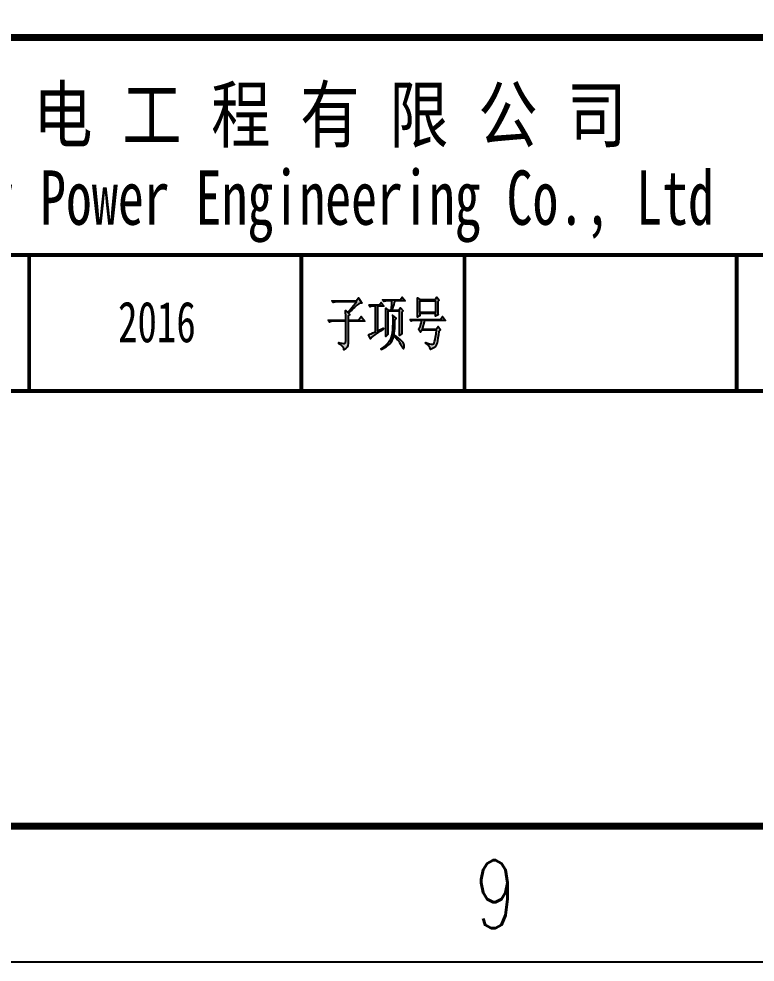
# Model space of a CAD drawing. Header units: inches. Extents: x -1 to 1337, y 7 to 953.
# Drawn here: x 1220.5 to 1274.6, y 7.3 to 76.7 of the extents above; entities that cross this region are included whole.
import ezdxf

# ---------------------------------------------------------------- set-up
doc = ezdxf.new("R2010")
doc.units = ezdxf.units.IN
doc.header["$MEASUREMENT"] = 0
for name, color, linetype in [('1', 7, 'Continuous'), ('内层矩形', 1, 'Continuous'), ('图框', 4, 'Continuous'), ('图框定位-中国核电工程有限公司', 1, 'Continuous'), ('图纸标题', 1, 'Continuous'), ('外层矩形', 1, 'Continuous'), ('子项号', 1, 'Continuous'), ('工程号', 1, 'Continuous')]:
    doc.layers.add(name, color=color, linetype=linetype)
doc.styles.add('HZ', font='txt_____.ttf', dxfattribs={"width": 0.7, "bigfont": 'HZTXT'})
doc.styles.add('宋体', font='', dxfattribs={"width": 0.7})
doc.styles.get('宋体').set_extended_font_data('SimSun')

# ---------------------------------------------------------------- blocks, each defined once
blk = doc.blocks.new('图签')
at = {"layer": '1'}
h = blk.add_hatch(color=7, dxfattribs=at)
h.paths.add_polyline_path([(-82.545, 35.486), (-82.545, 37.127), (-81.321, 37.127), (-81.592, 37.492), (-81.777, 37.207), (-82.545, 37.207), (-82.545, 37.525), (-82.417, 37.625), (-82.521, 37.724), (-82.398, 37.848), (-82.284, 37.957), (-82.175, 38.061), (-82.076, 38.151), (-81.981, 38.232), (-81.895, 38.308), (-81.748, 38.407), (-81.63, 38.455), (-81.544, 38.459), (-81.777, 38.844), (-81.943, 38.64), (-83.736, 38.64), (-83.641, 38.507), (-83.527, 38.545), (-83.408, 38.559), (-81.929, 38.559), (-82.569, 37.776), (-82.735, 37.924), (-82.721, 37.397), (-82.721, 37.207), (-84.006, 37.207), (-83.911, 37.074), (-83.793, 37.112), (-83.679, 37.127), (-82.721, 37.127), (-82.721, 35.708), (-82.749, 35.533), (-82.816, 35.49), (-82.896, 35.5), (-83.01, 35.514), (-83.162, 35.542), (-83.233, 35.557), (-83.233, 35.476), (-83.086, 35.395), (-82.972, 35.305), (-82.896, 35.201), (-82.853, 35.092), (-82.849, 35.04), (-82.721, 35.116), (-82.626, 35.215), (-82.569, 35.338)])
h.paths.add_polyline_path([(-79.619, 37.876), (-78.76, 37.876), (-78.76, 36.074), (-78.594, 36.206), (-78.599, 36.391), (-78.608, 36.742), (-78.608, 37.81), (-78.499, 37.909), (-78.689, 38.123), (-78.793, 37.957), (-79.32, 37.957), (-79.253, 38.175), (-79.196, 38.355), (-79.149, 38.502), (-79.111, 38.616), (-79.106, 38.625), (-78.362, 38.625), (-78.57, 38.91), (-78.722, 38.706), (-80.008, 38.706), (-79.913, 38.573), (-79.794, 38.611), (-79.68, 38.625), (-79.32, 38.625), (-79.329, 38.502), (-79.344, 38.341), (-79.367, 38.142), (-79.386, 37.957), (-79.609, 37.957), (-79.785, 38.09), (-79.78, 37.924), (-79.775, 37.753), (-79.775, 37.397), (-79.77, 37.212), (-79.77, 36.828), (-79.775, 36.633), (-79.775, 36.453), (-79.78, 36.282), (-79.78, 36.121), (-79.785, 36.007), (-79.619, 36.159)])
h.paths.add_polyline_path([(-80.174, 36.41), (-79.998, 36.524), (-79.946, 36.557), (-79.97, 36.624), (-80.392, 36.425), (-80.392, 38.241), (-79.922, 38.241), (-80.112, 38.507), (-80.249, 38.327), (-81.008, 38.327), (-80.914, 38.194), (-80.8, 38.232), (-80.681, 38.241), (-80.544, 38.241), (-80.544, 36.358), (-80.724, 36.273), (-80.861, 36.211), (-80.966, 36.169), (-81.032, 36.145), (-81.042, 36.14), (-80.904, 35.827), (-80.842, 35.931), (-80.762, 36.007), (-80.719, 36.04), (-80.653, 36.088), (-80.567, 36.15), (-80.458, 36.225), (-80.325, 36.311)])
h.paths.add_polyline_path([(-79.187, 36.026), (-79.168, 36.131), (-79.149, 36.263), (-79.135, 36.415), (-79.121, 36.595), (-79.116, 36.795), (-79.111, 37.013), (-79.106, 37.24), (-79.002, 37.359), (-79.272, 37.577), (-79.268, 37.388), (-79.268, 37.027), (-79.277, 36.676), (-79.282, 36.51), (-79.301, 36.306), (-79.334, 36.126), (-79.372, 35.965), (-79.424, 35.822), (-79.467, 35.723), (-79.529, 35.633), (-79.6, 35.542), (-79.69, 35.448), (-79.799, 35.353), (-79.922, 35.258), (-80.06, 35.163), (-80.145, 35.106), (-80.112, 35.059), (-79.965, 35.135), (-79.837, 35.21), (-79.723, 35.286), (-79.619, 35.357), (-79.529, 35.433), (-79.481, 35.476), (-79.386, 35.585), (-79.31, 35.713), (-79.244, 35.86)])
h.paths.add_polyline_path([(-78.722, 35.784), (-78.841, 35.884), (-78.988, 36.003), (-79.097, 36.093), (-79.121, 36.04), (-79.007, 35.893), (-78.907, 35.765), (-78.827, 35.656), (-78.77, 35.576), (-78.684, 35.438), (-78.608, 35.301), (-78.561, 35.21), (-78.485, 35.106), (-78.433, 35.205), (-78.428, 35.376), (-78.48, 35.523), (-78.499, 35.557), (-78.551, 35.618), (-78.623, 35.694)])
h.paths.add_polyline_path([(-75.947, 38.009), (-75.947, 38.573), (-75.857, 38.692), (-76.019, 38.891), (-76.123, 38.725), (-77.276, 38.725), (-77.451, 38.858), (-77.446, 38.687), (-77.442, 38.512), (-77.442, 37.791), (-77.446, 37.615), (-77.451, 37.449), (-77.451, 37.44), (-77.276, 37.525), (-77.276, 37.691), (-76.113, 37.691), (-76.113, 37.506), (-75.938, 37.61), (-75.943, 37.705), (-75.943, 37.838)])
h.paths.add_polyline_path([(-77.276, 38.64), (-76.113, 38.64), (-76.113, 37.776), (-77.276, 37.776)], flags=16)
h.paths.add_polyline_path([(-76.939, 37.174), (-75.388, 37.174), (-75.601, 37.473), (-75.748, 37.259), (-78.001, 37.259), (-77.906, 37.127), (-77.802, 37.174), (-77.138, 37.174), (-77.176, 36.984), (-77.214, 36.823), (-77.233, 36.776), (-77.309, 36.629), (-77.37, 36.557), (-77.233, 36.325), (-77.124, 36.477), (-76.052, 36.477), (-76.085, 36.197), (-76.118, 35.965), (-76.151, 35.78), (-76.189, 35.633), (-76.227, 35.538), (-76.265, 35.481), (-76.275, 35.476), (-76.346, 35.452), (-76.445, 35.452), (-76.564, 35.476), (-76.716, 35.523), (-76.844, 35.576), (-76.858, 35.509), (-76.716, 35.41), (-76.607, 35.305), (-76.536, 35.196), (-76.498, 35.082), (-76.498, 35.059), (-76.355, 35.116), (-76.251, 35.172), (-76.227, 35.191), (-76.132, 35.282), (-76.066, 35.376), (-76.038, 35.443), (-76.009, 35.552), (-75.976, 35.699), (-75.943, 35.893), (-75.909, 36.126), (-75.876, 36.377), (-75.762, 36.491), (-75.938, 36.742), (-76.066, 36.557), (-77.105, 36.557)])
blk.add_line((0, 0), (-180, 0), dxfattribs=at)
at = {"layer": '1', "color": 7}
blk.add_line((0, 0), (-180, 0), dxfattribs=at)
at = {"layer": '1', "color": 7, "const_width": 0.5}
for points in [[(-180, 0), (0, 0), (0, 131.762), (-180, 131.762)], [(-180, 58), (0, 58), (0, 0), (-180, 0)]]:
    blk.add_lwpolyline(points, close=True, dxfattribs=at)
at = {"layer": '1', "color": 7}
for points, const_width in [([(-180, 42), (0, 42)], 0.3), ([(-106, 42), (-106, 32)], 0.25), ([(-86, 42), (-86, 32)], 0.25), ([(-74, 42), (-74, 32)], 0.25), ([(-54, 42), (-54, 32)], 0.25), ([(-118, 32), (0, 32)], 0.3)]:
    blk.add_lwpolyline(points, dxfattribs=dict(at, const_width=const_width))
for points in [[(-79.78, 36.282), (-79.775, 36.453), (-79.775, 36.633), (-79.77, 36.828), (-79.77, 37.212), (-79.775, 37.397), (-79.775, 37.753), (-79.78, 37.924), (-79.785, 38.09), (-79.609, 37.957), (-79.386, 37.957), (-79.367, 38.142), (-79.344, 38.341), (-79.329, 38.502), (-79.32, 38.625), (-79.68, 38.625), (-79.794, 38.611), (-79.913, 38.573), (-80.008, 38.706), (-78.722, 38.706), (-78.57, 38.91), (-78.362, 38.625), (-79.106, 38.625), (-79.111, 38.616), (-79.149, 38.502), (-79.196, 38.355), (-79.253, 38.175), (-79.32, 37.957), (-78.793, 37.957), (-78.689, 38.123), (-78.499, 37.909), (-78.608, 37.81), (-78.608, 36.742), (-78.599, 36.391), (-78.594, 36.206), (-78.76, 36.074), (-78.76, 37.876), (-79.619, 37.876), (-79.619, 36.159), (-79.785, 36.007), (-79.78, 36.121)], [(-76.123, 38.725), (-76.019, 38.891), (-75.857, 38.692), (-75.947, 38.573), (-75.947, 38.009), (-75.943, 37.838), (-75.943, 37.705), (-75.938, 37.61), (-76.113, 37.506), (-76.113, 37.691), (-77.276, 37.691), (-77.276, 37.525), (-77.451, 37.44), (-77.451, 37.449), (-77.446, 37.615), (-77.442, 37.791), (-77.442, 38.512), (-77.446, 38.687), (-77.451, 38.858), (-77.276, 38.725)], [(-81.895, 38.308), (-81.981, 38.232), (-82.076, 38.151), (-82.175, 38.061), (-82.284, 37.957), (-82.398, 37.848), (-82.521, 37.724), (-82.417, 37.625), (-82.545, 37.525), (-82.545, 37.207), (-81.777, 37.207), (-81.592, 37.492), (-81.321, 37.127), (-82.545, 37.127), (-82.545, 35.486), (-82.569, 35.338), (-82.626, 35.215), (-82.721, 35.116), (-82.849, 35.04), (-82.853, 35.092), (-82.896, 35.201), (-82.972, 35.305), (-83.086, 35.395), (-83.233, 35.476), (-83.233, 35.557), (-83.162, 35.542), (-83.01, 35.514), (-82.896, 35.5), (-82.816, 35.49), (-82.749, 35.533), (-82.721, 35.708), (-82.721, 37.127), (-83.679, 37.127), (-83.793, 37.112), (-83.911, 37.074), (-84.006, 37.207), (-82.721, 37.207), (-82.721, 37.397), (-82.735, 37.924), (-82.569, 37.776), (-81.929, 38.559), (-83.408, 38.559), (-83.527, 38.545), (-83.641, 38.507), (-83.736, 38.64), (-81.943, 38.64), (-81.777, 38.844), (-81.544, 38.459), (-81.63, 38.455), (-81.748, 38.407)], [(-80.762, 36.007), (-80.842, 35.931), (-80.904, 35.827), (-81.042, 36.14), (-81.032, 36.145), (-80.966, 36.169), (-80.861, 36.211), (-80.724, 36.273), (-80.544, 36.358), (-80.544, 38.241), (-80.681, 38.241), (-80.8, 38.232), (-80.914, 38.194), (-81.008, 38.327), (-80.249, 38.327), (-80.112, 38.507), (-79.922, 38.241), (-80.392, 38.241), (-80.392, 36.425), (-79.97, 36.624), (-79.946, 36.557), (-79.998, 36.524), (-80.174, 36.41), (-80.325, 36.311), (-80.458, 36.225), (-80.567, 36.15), (-80.653, 36.088), (-80.719, 36.04)], [(-77.276, 37.776), (-77.276, 38.64), (-76.113, 38.64), (-76.113, 37.776)], [(-79.481, 35.476), (-79.386, 35.585), (-79.31, 35.713), (-79.244, 35.86), (-79.187, 36.026), (-79.168, 36.131), (-79.149, 36.263), (-79.135, 36.415), (-79.121, 36.595), (-79.116, 36.795), (-79.111, 37.013), (-79.106, 37.24), (-79.002, 37.359), (-79.272, 37.577), (-79.268, 37.388), (-79.268, 37.027), (-79.277, 36.676), (-79.282, 36.51), (-79.301, 36.306), (-79.334, 36.126), (-79.372, 35.965), (-79.424, 35.822), (-79.467, 35.723), (-79.529, 35.633), (-79.6, 35.542), (-79.69, 35.448), (-79.799, 35.353), (-79.922, 35.258), (-80.06, 35.163), (-80.145, 35.106), (-80.112, 35.059), (-79.965, 35.135), (-79.837, 35.21), (-79.723, 35.286), (-79.619, 35.357), (-79.529, 35.433)], [(-78.001, 37.259), (-75.748, 37.259), (-75.601, 37.473), (-75.388, 37.174), (-76.939, 37.174), (-77.105, 36.557), (-76.066, 36.557), (-75.938, 36.742), (-75.762, 36.491), (-75.876, 36.377), (-75.909, 36.126), (-75.943, 35.893), (-75.976, 35.699), (-76.009, 35.552), (-76.038, 35.443), (-76.066, 35.376), (-76.132, 35.282), (-76.227, 35.191), (-76.251, 35.172), (-76.355, 35.116), (-76.498, 35.059), (-76.498, 35.082), (-76.536, 35.196), (-76.607, 35.305), (-76.716, 35.41), (-76.858, 35.509), (-76.844, 35.576), (-76.716, 35.523), (-76.564, 35.476), (-76.445, 35.452), (-76.346, 35.452), (-76.275, 35.476), (-76.265, 35.481), (-76.227, 35.538), (-76.189, 35.633), (-76.151, 35.78), (-76.118, 35.965), (-76.085, 36.197), (-76.052, 36.477), (-77.124, 36.477), (-77.233, 36.325), (-77.37, 36.557), (-77.309, 36.629), (-77.233, 36.776), (-77.214, 36.823), (-77.176, 36.984), (-77.138, 37.174), (-77.802, 37.174), (-77.906, 37.127)], [(-78.907, 35.765), (-78.827, 35.656), (-78.77, 35.576), (-78.684, 35.438), (-78.608, 35.301), (-78.561, 35.21), (-78.485, 35.106), (-78.433, 35.206), (-78.433, 35.21), (-78.428, 35.376), (-78.48, 35.523), (-78.499, 35.557), (-78.551, 35.618), (-78.623, 35.694), (-78.722, 35.784), (-78.841, 35.884), (-78.988, 36.003), (-79.097, 36.093), (-79.121, 36.04), (-79.007, 35.893)]]:
    blk.add_lwpolyline(points, close=True, dxfattribs=at)
at = {"layer": '图框'}
blk.add_line((0, 0), (-180, 0), dxfattribs=at)
at = {"linetype": 'Continuous', "insert": (-96.598, 37.062), "char_height": 3, "attachment_point": 5, "style": '宋体'}
blk.add_mtext_dynamic_manual_height_columns('2016', width=17.30878, gutter_width=1, heights=[0], dxfattribs=at)
at = {"layer": '1', "color": 7, "style": '宋体'}
for s, width, p in [('中 国 核 电 工 程 有 限 公 司', 0.8, (-125.323, 50.329)), ('China Nuclear Power Engineering Co., Ltd', 0.7, (-131.852, 44.225))]:
    blk.add_text(s, height=4, dxfattribs=dict(at, width=width)).set_placement(p)
blk = doc.blocks.new('*U7')
blk.add_blockref('图签', (0, 0))

msp = doc.modelspace()

# ---------------------------------------------------------------- linework, layer by layer
msp.add_lwpolyline([(24.354, 838.29), (1327.274, 838.29), (1327.274, 17.29), (24.354, 17.29)], close=True)
at = {"color": 4, "flags": 128}
msp.add_lwpolyline([(1337.354, 7.29), (-0.646, 7.29)], dxfattribs=at)
at = {"layer": '内层矩形'}
msp.add_lwpolyline([(24.354, 838.29), (1327.274, 838.29), (1327.354, 17.29), (24.354, 17.29)], close=True, dxfattribs=at)
at = {"layer": '图框定位-中国核电工程有限公司'}
msp.add_lwpolyline([(1147.354, 75.29), (1327.354, 75.29), (1327.354, 59.29), (1147.354, 59.29)], close=True, dxfattribs=at)
at = {"layer": '图纸标题'}
msp.add_lwpolyline([(1209.354, 49.29), (1299.354, 49.29), (1299.354, 17.29), (1209.354, 17.29)], close=True, dxfattribs=at)
at = {"layer": '外层矩形'}
msp.add_lwpolyline([(-0.646, 848.29), (1337.354, 848.29), (1337.354, 7.29), (-0.646, 7.29)], close=True, dxfattribs=at)
at = {"layer": '子项号'}
msp.add_lwpolyline([(1253.354, 59.29), (1273.354, 59.29), (1273.354, 49.29), (1253.354, 49.29)], close=True, dxfattribs=at)
at = {"layer": '工程号'}
msp.add_lwpolyline([(1221.354, 59.29), (1241.354, 59.29), (1241.354, 49.29), (1221.354, 49.29)], close=True, dxfattribs=at)

# ---------------------------------------------------------------- block references
msp.add_blockref('*U7', (1327.274, 17.29))

# ---------------------------------------------------------------- texts
at = {"color": 0, "style": 'HZ', "width": 0.7}
msp.add_text('9', height=5, dxfattribs=at).set_placement((1254.049, 9.79))

doc.saveas('drawing.dxf')
